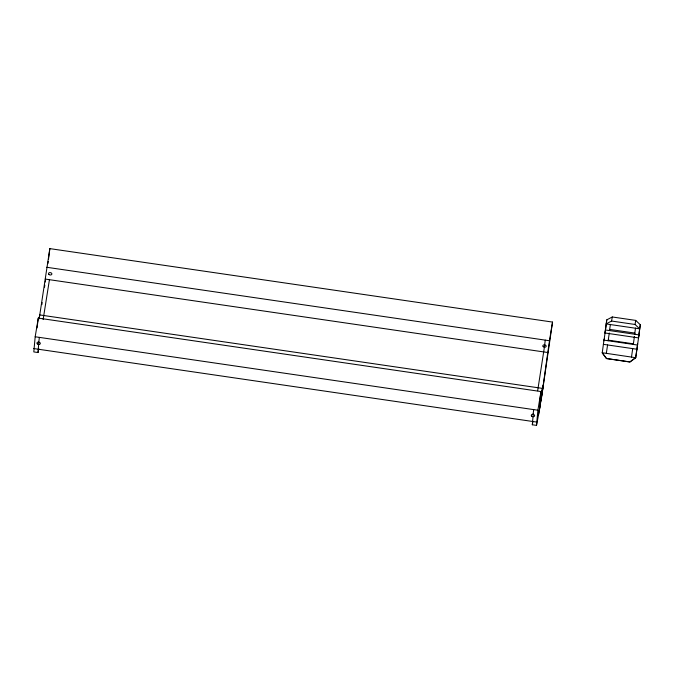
<?xml version="1.0" encoding="UTF-8"?>
<svg xmlns="http://www.w3.org/2000/svg" width="674" height="674" viewBox="0 0 674 674"><rect width="100%" height="100%" fill="white"/><g stroke="black" fill="none" stroke-linecap="round" stroke-linejoin="round"><path stroke-width="1.01" d="M533.303 413.71L532.317 424.763L536.504 425.378C543.337 391.19 546.513 356.411 552.545 322.079L49.842 248.622L39.303 317.985M543.219 386.733L543.404 384.829L538.467 415.336M38.747 348.643L37.988 352.536L33.801 351.921L35.183 336.764L38.283 318.103L540.986 391.56L539.512 403.364L542.427 388.384L39.724 314.927L38.949 318.92M37.053 327.935L38.283 318.103M48.486 259.439L49.842 248.622M38.78 342.097L39.37 337.371M533.1 414.325L533.698 409.607M544.659 344.852L545.258 340.126M536.504 425.378L537.886 410.222L540.986 391.56M552.545 322.079L541.542 397.593M638.691 336.789L638.472 337.876L604.966 332.981L606.785 319.855L612.27 316.974L635.734 320.403L640.3 324.758L638.666 336.368M605.64 328.912L606.785 319.855M610.366 324.388L609.532 330.572L609.726 329.409L634.866 333.082L634.664 334.245L635.498 328.061M638.472 337.876L640.3 324.758M539.343 410.803L542.427 388.384M609.271 332.981L608.159 340.758L608.285 340.143L633.417 343.816L633.299 344.431L634.411 336.655L634.285 337.261M638.935 335.003L635.75 357.717L629.988 362.014L606.524 358.585L602.135 352.713L635.75 357.717M44.526 287.175L44.821 285.119M45.268 282.027L45.562 279.971M47.921 263.509L48.216 261.453M606.524 358.585L602.236 352.822L603.971 340.143L637.486 345.037L637.705 343.959M631.487 357.026L632.717 348.652M637.486 345.037L635.649 357.608L629.887 361.904L606.423 358.475M41.855 304.631L42.167 302.575M49.446 279.693L43.136 319.535M38.822 342.384L37.988 352.536M544.702 345.223L537.658 390.768M611.588 321.043L635.051 324.472L639.618 328.828L606.103 323.933L611.588 321.043L612.27 316.974M635.051 324.472L635.734 320.403M532.317 424.763L532.881 421.848M604.966 332.981L605.176 331.894M605.547 329.493L603.938 340.85L604.19 339.056M605.345 329.965L638.859 334.86M603.356 344.33L636.871 349.233M46.742 267.283L549.445 340.741M45.259 279.078L547.962 352.544M35.183 336.764L537.886 410.222M33.7 348.559L536.403 422.025M607.577 344.978L606.322 353.328M531.668 416.17A1.693 1.188 9.4 0 0 534.533 416.052A1.693 1.188 9.4 0 0 532.662 414.308A1.693 1.188 9.4 0 0 531.668 416.17M543.227 346.689A1.693 1.188 9.4 0 0 546.092 346.571A1.693 1.188 9.4 0 0 544.221 344.827A1.693 1.188 9.4 0 0 543.227 346.689M37.34 343.934A1.693 1.188 9.4 0 0 40.213 343.816A1.693 1.188 9.4 0 0 38.342 342.072A1.693 1.188 9.4 0 0 37.34 343.934M48.899 274.453A1.693 1.188 9.4 0 0 51.772 274.335A1.693 1.188 9.4 0 0 49.901 272.591A1.693 1.188 9.4 0 0 48.899 274.453"/></g></svg>
